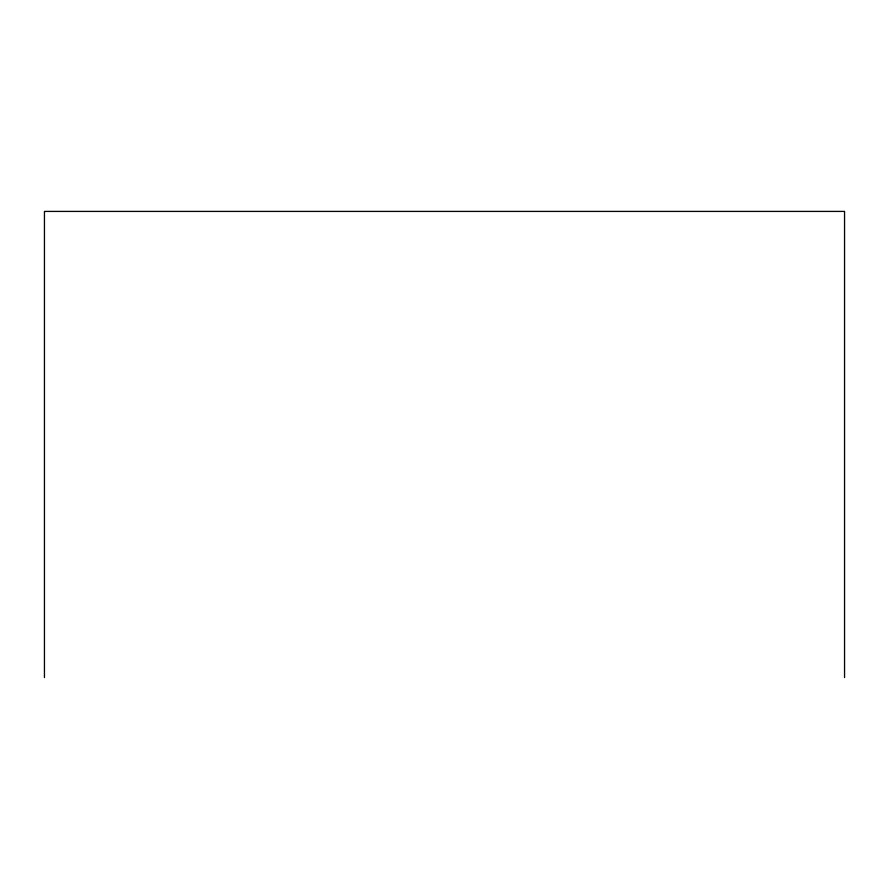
<?xml version="1.0" encoding="UTF-8"?>
<svg xmlns="http://www.w3.org/2000/svg" width="889" height="889" viewBox="0 0 889 889"><rect width="100%" height="100%" fill="white"/><g stroke="black" fill="none" stroke-linecap="round" stroke-linejoin="round"><path stroke-width="1.33" d="M844.55 677.585L844.55 211.415L44.45 211.415L44.45 677.585"/></g></svg>
